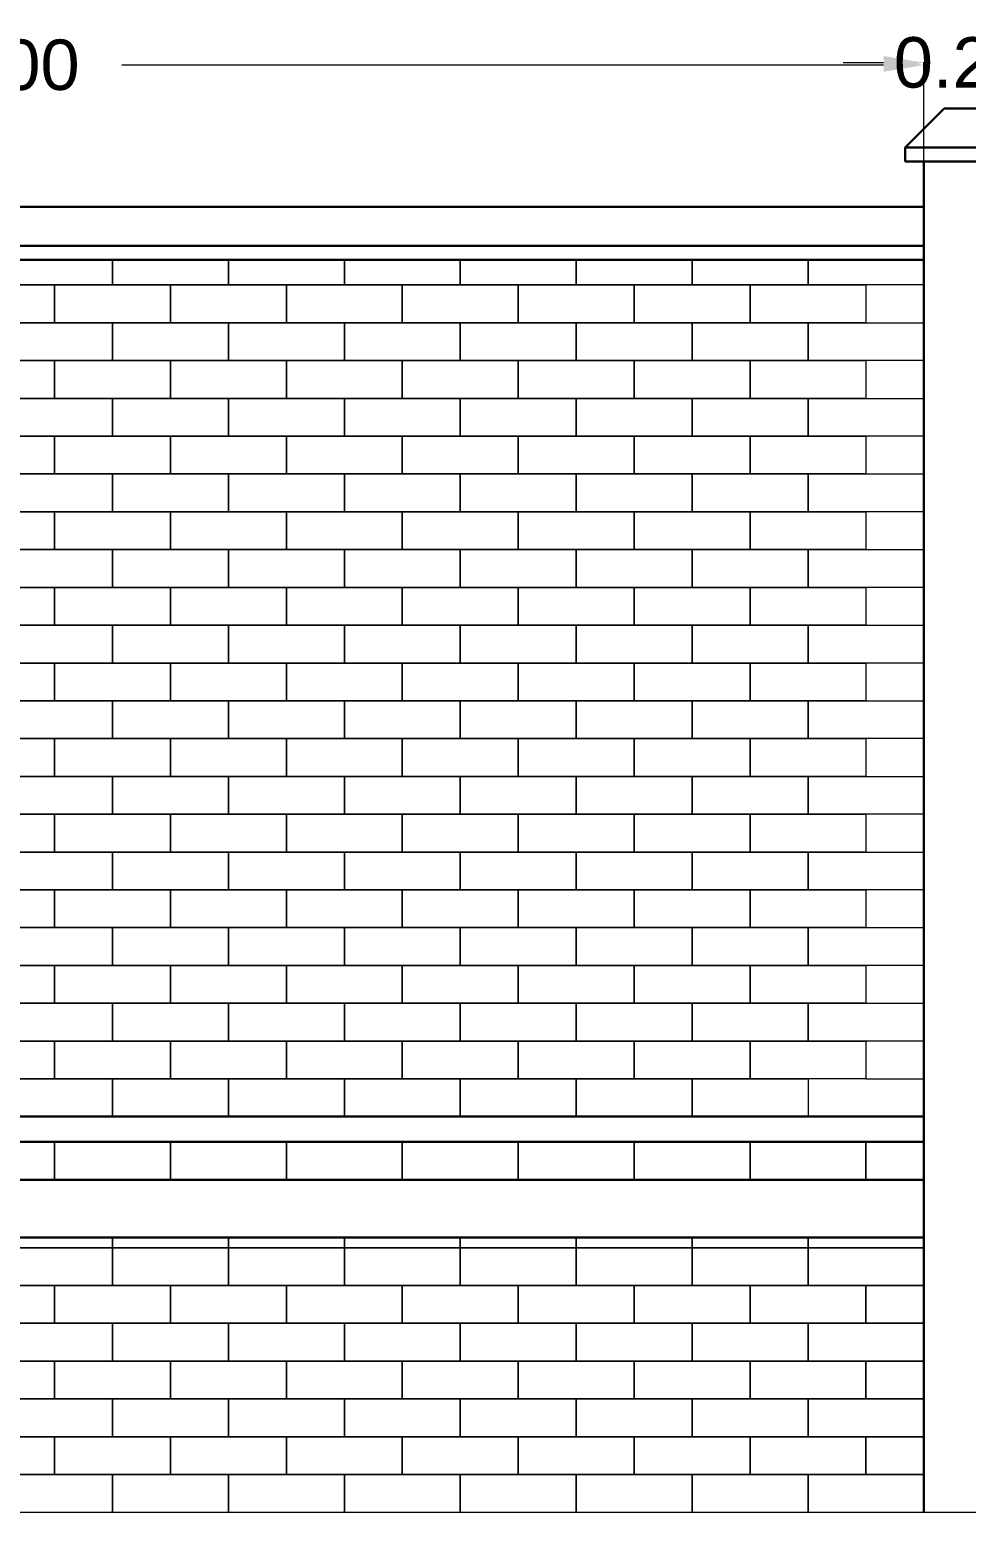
# Model space of a CAD drawing. Header units: millimetres. Extents: x 3614 to 12428, y -844 to 6844.
# Drawn here: x 5710.665 to 5712.523, y -789.498 to -786.556 of the extents above; entities that cross this region are included whole.
import ezdxf

# ---------------------------------------------------------------- set-up
doc = ezdxf.new("R2010")
doc.units = ezdxf.units.MM
doc.header["$LTSCALE"] = 40
doc.header["$MEASUREMENT"] = 0
doc.header["$PDMODE"] = 32
doc.header["$PDSIZE"] = 0.02
doc.layers.get('Defpoints').update_dxf_attribs({"linetype": 'CONTINUOUS', "lineweight": 20})
for name, color, linetype, lineweight in [('brick Hatch', 30, 'CONTINUOUS', 13), ('Dim', 220, 'CONTINUOUS', 15), ('Wall', 7, 'CONTINUOUS', 30), ('Window-Wall', 7, 'CONTINUOUS', 18)]:
    doc.layers.add(name, color=color, linetype=linetype, lineweight=lineweight)
doc.styles.add('DIM', font='arial.ttf')
doc.styles.add('Tabrej', font='GOTHIC.TTF')
doc.dimstyles.new('Tabrej', dxfattribs={"dimtxt": 0.5, "dimasz": 0.45, "dimexe": 0.18, "dimexo": 0.0625, "dimgap": 0.09, "dimtad": 0, "dimdec": 3, "dimzin": 0, "dimdsep": 46, "dimtxsty": 'Tabrej', "dimcen": 0, "dimclrd": 256, "dimclre": 256, "dimclrt": 7, "dimaunit": 1, "dimadec": 3, "dimazin": 0, "dimtfac": 1, "dimtdec": 3, "dimtofl": 0, "dimtmove": 0, "dimatfit": 3, "dimfxl": 0, "dimtolj": 1, "dimtzin": 0, "dimlwd": -1, "dimlwe": -1, "dimarcsym": 0})

# ---------------------------------------------------------------- blocks, each defined once
blk = doc.blocks.new('*D390')
at = {"layer": 'Defpoints', "color": 0, "ltscale": 0.05, "transparency": 16777216}
for p in [(5712.439, -786.6264), (5708.739, -786.9076), (5712.439, -786.9076)]:
    blk.add_point(p, dxfattribs=at)
at = {"layer": 'Dim', "ltscale": 0.05, "transparency": 16777216}
for p, q in [((5708.739, -786.9066), (5708.739, -786.6254)), ((5708.819, -786.6264), (5710.3305, -786.6264)), ((5712.359, -786.6264), (5710.8475, -786.6264)), ((5712.439, -786.9066), (5712.439, -786.6254))]:
    blk.add_line(p, q, dxfattribs=at)
for points in [[(5708.819, -786.613), (5708.819, -786.6397), (5708.739, -786.6264)], [(5712.359, -786.613), (5712.359, -786.6397), (5712.439, -786.6264)]]:
    blk.add_solid(points, dxfattribs=at)
at = {"layer": 'Dim', "color": 7, "ltscale": 0.05, "transparency": 16777216, "insert": (5710.589, -786.6264), "char_height": 0.1, "attachment_point": 5, "style": 'DIM'}
blk.add_mtext('\\A1;3.700', dxfattribs=at)
blk = doc.blocks.new('*D391')
at = {"layer": 'Defpoints', "color": 0, "ltscale": 0.05, "transparency": 16777216}
for p in [(5712.669, -786.6217), (5712.439, -786.9076), (5712.669, -786.9076)]:
    blk.add_point(p, dxfattribs=at)
at = {"layer": 'Dim', "ltscale": 0.05, "transparency": 16777216}
for p, q in [((5712.359, -786.6217), (5712.279, -786.6217)), ((5712.439, -786.9066), (5712.439, -786.6207)), ((5712.669, -786.9066), (5712.669, -786.6207)), ((5712.749, -786.6217), (5712.829, -786.6217))]:
    blk.add_line(p, q, dxfattribs=at)
for points in [[(5712.359, -786.6084), (5712.359, -786.635), (5712.439, -786.6217)], [(5712.749, -786.6084), (5712.749, -786.635), (5712.669, -786.6217)]]:
    blk.add_solid(points, dxfattribs=at)
at = {"layer": 'Dim', "color": 7, "ltscale": 0.05, "transparency": 16777216, "insert": (5712.554, -786.6217), "char_height": 0.1, "attachment_point": 5, "style": 'DIM'}
blk.add_mtext('\\A1;0.230', dxfattribs=at)

msp = doc.modelspace()

# ---------------------------------------------------------------- linework, layer by layer
at = {"layer": 'brick Hatch'}
msp.add_line((5712.324, -788.6376), (5712.439, -788.6376), dxfattribs=at)
for points in [[(5710.829, -787.0126), (5710.829, -787.0626), (5710.599, -787.0626), (5710.599, -787.0126)], [(5711.059, -787.0126), (5711.059, -787.0626), (5710.829, -787.0626), (5710.829, -787.0126)], [(5711.289, -787.0126), (5711.289, -787.0626), (5711.059, -787.0626), (5711.059, -787.0126)], [(5711.519, -787.0126), (5711.519, -787.0626), (5711.289, -787.0626), (5711.289, -787.0126)], [(5711.749, -787.0126), (5711.749, -787.0626), (5711.519, -787.0626), (5711.519, -787.0126)], [(5711.979, -787.0126), (5711.979, -787.0626), (5711.749, -787.0626), (5711.749, -787.0126)], [(5712.209, -787.0126), (5712.209, -787.0626), (5711.979, -787.0626), (5711.979, -787.0126)], [(5712.439, -787.0126), (5712.439, -787.0626), (5712.209, -787.0626), (5712.209, -787.0126)], [(5712.439, -788.8376), (5712.324, -788.8376), (5712.324, -788.7626), (5712.439, -788.7626)], [(5710.829, -788.9526), (5710.829, -788.9726), (5710.599, -788.9726), (5710.599, -788.9526)], [(5710.829, -788.9526), (5710.829, -788.9726), (5710.599, -788.9726), (5710.599, -788.9526)], [(5711.059, -788.9526), (5711.059, -788.9726), (5710.829, -788.9726), (5710.829, -788.9526)], [(5711.059, -788.9526), (5711.059, -788.9726), (5710.829, -788.9726), (5710.829, -788.9526)], [(5711.289, -788.9526), (5711.289, -788.9726), (5711.059, -788.9726), (5711.059, -788.9526)], [(5711.289, -788.9526), (5711.289, -788.9726), (5711.059, -788.9726), (5711.059, -788.9526)], [(5711.519, -788.9526), (5711.519, -788.9726), (5711.289, -788.9726), (5711.289, -788.9526)], [(5711.519, -788.9526), (5711.519, -788.9726), (5711.289, -788.9726), (5711.289, -788.9526)], [(5711.749, -788.9526), (5711.749, -788.9726), (5711.519, -788.9726), (5711.519, -788.9526)], [(5711.749, -788.9526), (5711.749, -788.9726), (5711.519, -788.9726), (5711.519, -788.9526)], [(5711.979, -788.9526), (5711.979, -788.9726), (5711.749, -788.9726), (5711.749, -788.9526)], [(5711.979, -788.9526), (5711.979, -788.9726), (5711.749, -788.9726), (5711.749, -788.9526)], [(5712.209, -788.9526), (5712.209, -788.9726), (5711.979, -788.9726), (5711.979, -788.9526)], [(5712.209, -788.9526), (5712.209, -788.9726), (5711.979, -788.9726), (5711.979, -788.9526)], [(5712.439, -788.9526), (5712.439, -788.9726), (5712.209, -788.9726), (5712.209, -788.9526)], [(5712.439, -788.9526), (5712.439, -788.9726), (5712.209, -788.9726), (5712.209, -788.9526)], [(5712.439, -789.1226), (5712.324, -789.1226), (5712.324, -789.0476), (5712.439, -789.0476)], [(5710.599, -789.129), (5710.599, -789.1226), (5710.829, -789.1226), (5710.829, -789.1976), (5710.6077, -789.1976)], [(5710.6077, -789.1976), (5710.714, -789.1976), (5710.714, -789.2726), (5710.484, -789.2726), (5710.484, -789.1976), (5710.5703, -789.1976)], [(5712.439, -789.2726), (5712.324, -789.2726), (5712.324, -789.1976), (5712.439, -789.1976)], [(5712.439, -789.4226), (5712.324, -789.4226), (5712.324, -789.3476), (5712.439, -789.3476)]]:
    msp.add_lwpolyline(points, dxfattribs=at)
for points in [[(5710.484, -787.0626), (5710.714, -787.0626), (5710.714, -787.1376), (5710.484, -787.1376)], [(5710.714, -787.0626), (5710.944, -787.0626), (5710.944, -787.1376), (5710.714, -787.1376)], [(5710.944, -787.0626), (5711.174, -787.0626), (5711.174, -787.1376), (5710.944, -787.1376)], [(5711.174, -787.0626), (5711.404, -787.0626), (5711.404, -787.1376), (5711.174, -787.1376)], [(5711.404, -787.0626), (5711.634, -787.0626), (5711.634, -787.1376), (5711.404, -787.1376)], [(5711.634, -787.0626), (5711.864, -787.0626), (5711.864, -787.1376), (5711.634, -787.1376)], [(5711.864, -787.0626), (5712.094, -787.0626), (5712.094, -787.1376), (5711.864, -787.1376)], [(5712.094, -787.0626), (5712.324, -787.0626), (5712.324, -787.1376), (5712.094, -787.1376)], [(5710.599, -787.1376), (5710.829, -787.1376), (5710.829, -787.2126), (5710.599, -787.2126)], [(5710.829, -787.1376), (5711.059, -787.1376), (5711.059, -787.2126), (5710.829, -787.2126)], [(5711.059, -787.1376), (5711.289, -787.1376), (5711.289, -787.2126), (5711.059, -787.2126)], [(5711.289, -787.1376), (5711.519, -787.1376), (5711.519, -787.2126), (5711.289, -787.2126)], [(5711.519, -787.1376), (5711.749, -787.1376), (5711.749, -787.2126), (5711.519, -787.2126)], [(5711.749, -787.1376), (5711.979, -787.1376), (5711.979, -787.2126), (5711.749, -787.2126)], [(5711.979, -787.1376), (5712.209, -787.1376), (5712.209, -787.2126), (5711.979, -787.2126)], [(5712.209, -787.1376), (5712.439, -787.1376), (5712.439, -787.2126), (5712.209, -787.2126)], [(5710.484, -787.2126), (5710.714, -787.2126), (5710.714, -787.2876), (5710.484, -787.2876)], [(5710.714, -787.2126), (5710.944, -787.2126), (5710.944, -787.2876), (5710.714, -787.2876)], [(5710.944, -787.2126), (5711.174, -787.2126), (5711.174, -787.2876), (5710.944, -787.2876)], [(5711.174, -787.2126), (5711.404, -787.2126), (5711.404, -787.2876), (5711.174, -787.2876)], [(5711.404, -787.2126), (5711.634, -787.2126), (5711.634, -787.2876), (5711.404, -787.2876)], [(5711.634, -787.2126), (5711.864, -787.2126), (5711.864, -787.2876), (5711.634, -787.2876)], [(5711.864, -787.2126), (5712.094, -787.2126), (5712.094, -787.2876), (5711.864, -787.2876)], [(5712.094, -787.2126), (5712.324, -787.2126), (5712.324, -787.2876), (5712.094, -787.2876)], [(5710.599, -787.2876), (5710.829, -787.2876), (5710.829, -787.3626), (5710.599, -787.3626)], [(5710.829, -787.2876), (5711.059, -787.2876), (5711.059, -787.3626), (5710.829, -787.3626)], [(5711.059, -787.2876), (5711.289, -787.2876), (5711.289, -787.3626), (5711.059, -787.3626)], [(5711.289, -787.2876), (5711.519, -787.2876), (5711.519, -787.3626), (5711.289, -787.3626)], [(5711.519, -787.2876), (5711.749, -787.2876), (5711.749, -787.3626), (5711.519, -787.3626)], [(5711.749, -787.2876), (5711.979, -787.2876), (5711.979, -787.3626), (5711.749, -787.3626)], [(5711.979, -787.2876), (5712.209, -787.2876), (5712.209, -787.3626), (5711.979, -787.3626)], [(5712.209, -787.2876), (5712.439, -787.2876), (5712.439, -787.3626), (5712.209, -787.3626)], [(5710.484, -787.3626), (5710.714, -787.3626), (5710.714, -787.4376), (5710.484, -787.4376)], [(5710.714, -787.3626), (5710.944, -787.3626), (5710.944, -787.4376), (5710.714, -787.4376)], [(5710.944, -787.3626), (5711.174, -787.3626), (5711.174, -787.4376), (5710.944, -787.4376)], [(5711.174, -787.3626), (5711.404, -787.3626), (5711.404, -787.4376), (5711.174, -787.4376)], [(5711.404, -787.3626), (5711.634, -787.3626), (5711.634, -787.4376), (5711.404, -787.4376)], [(5711.634, -787.3626), (5711.864, -787.3626), (5711.864, -787.4376), (5711.634, -787.4376)], [(5711.864, -787.3626), (5712.094, -787.3626), (5712.094, -787.4376), (5711.864, -787.4376)], [(5712.094, -787.3626), (5712.324, -787.3626), (5712.324, -787.4376), (5712.094, -787.4376)], [(5710.599, -787.4376), (5710.829, -787.4376), (5710.829, -787.5126), (5710.599, -787.5126)], [(5710.829, -787.4376), (5711.059, -787.4376), (5711.059, -787.5126), (5710.829, -787.5126)], [(5711.059, -787.4376), (5711.289, -787.4376), (5711.289, -787.5126), (5711.059, -787.5126)], [(5711.289, -787.4376), (5711.519, -787.4376), (5711.519, -787.5126), (5711.289, -787.5126)], [(5711.519, -787.4376), (5711.749, -787.4376), (5711.749, -787.5126), (5711.519, -787.5126)], [(5711.749, -787.4376), (5711.979, -787.4376), (5711.979, -787.5126), (5711.749, -787.5126)], [(5711.979, -787.4376), (5712.209, -787.4376), (5712.209, -787.5126), (5711.979, -787.5126)], [(5712.209, -787.4376), (5712.439, -787.4376), (5712.439, -787.5126), (5712.209, -787.5126)], [(5710.484, -787.5126), (5710.714, -787.5126), (5710.714, -787.5876), (5710.484, -787.5876)], [(5710.714, -787.5126), (5710.944, -787.5126), (5710.944, -787.5876), (5710.714, -787.5876)], [(5710.944, -787.5126), (5711.174, -787.5126), (5711.174, -787.5876), (5710.944, -787.5876)], [(5711.174, -787.5126), (5711.404, -787.5126), (5711.404, -787.5876), (5711.174, -787.5876)], [(5711.404, -787.5126), (5711.634, -787.5126), (5711.634, -787.5876), (5711.404, -787.5876)], [(5711.634, -787.5126), (5711.864, -787.5126), (5711.864, -787.5876), (5711.634, -787.5876)], [(5711.864, -787.5126), (5712.094, -787.5126), (5712.094, -787.5876), (5711.864, -787.5876)], [(5712.094, -787.5126), (5712.324, -787.5126), (5712.324, -787.5876), (5712.094, -787.5876)], [(5710.599, -787.5876), (5710.829, -787.5876), (5710.829, -787.6626), (5710.599, -787.6626)], [(5710.829, -787.5876), (5711.059, -787.5876), (5711.059, -787.6626), (5710.829, -787.6626)], [(5711.059, -787.5876), (5711.289, -787.5876), (5711.289, -787.6626), (5711.059, -787.6626)], [(5711.289, -787.5876), (5711.519, -787.5876), (5711.519, -787.6626), (5711.289, -787.6626)], [(5711.519, -787.5876), (5711.749, -787.5876), (5711.749, -787.6626), (5711.519, -787.6626)], [(5711.749, -787.5876), (5711.979, -787.5876), (5711.979, -787.6626), (5711.749, -787.6626)], [(5711.979, -787.5876), (5712.209, -787.5876), (5712.209, -787.6626), (5711.979, -787.6626)], [(5712.209, -787.5876), (5712.439, -787.5876), (5712.439, -787.6626), (5712.209, -787.6626)], [(5710.484, -787.6626), (5710.714, -787.6626), (5710.714, -787.7376), (5710.484, -787.7376)], [(5710.714, -787.6626), (5710.944, -787.6626), (5710.944, -787.7376), (5710.714, -787.7376)], [(5710.944, -787.6626), (5711.174, -787.6626), (5711.174, -787.7376), (5710.944, -787.7376)], [(5711.174, -787.6626), (5711.404, -787.6626), (5711.404, -787.7376), (5711.174, -787.7376)], [(5711.404, -787.6626), (5711.634, -787.6626), (5711.634, -787.7376), (5711.404, -787.7376)], [(5711.634, -787.6626), (5711.864, -787.6626), (5711.864, -787.7376), (5711.634, -787.7376)], [(5711.864, -787.6626), (5712.094, -787.6626), (5712.094, -787.7376), (5711.864, -787.7376)], [(5712.094, -787.6626), (5712.324, -787.6626), (5712.324, -787.7376), (5712.094, -787.7376)], [(5710.599, -787.7376), (5710.829, -787.7376), (5710.829, -787.8126), (5710.599, -787.8126)], [(5710.829, -787.7376), (5711.059, -787.7376), (5711.059, -787.8126), (5710.829, -787.8126)], [(5711.059, -787.7376), (5711.289, -787.7376), (5711.289, -787.8126), (5711.059, -787.8126)], [(5711.289, -787.7376), (5711.519, -787.7376), (5711.519, -787.8126), (5711.289, -787.8126)], [(5711.519, -787.7376), (5711.749, -787.7376), (5711.749, -787.8126), (5711.519, -787.8126)], [(5711.749, -787.7376), (5711.979, -787.7376), (5711.979, -787.8126), (5711.749, -787.8126)], [(5711.979, -787.7376), (5712.209, -787.7376), (5712.209, -787.8126), (5711.979, -787.8126)], [(5712.209, -787.7376), (5712.439, -787.7376), (5712.439, -787.8126), (5712.209, -787.8126)], [(5710.484, -787.8126), (5710.714, -787.8126), (5710.714, -787.8876), (5710.484, -787.8876)], [(5710.714, -787.8126), (5710.944, -787.8126), (5710.944, -787.8876), (5710.714, -787.8876)], [(5710.944, -787.8126), (5711.174, -787.8126), (5711.174, -787.8876), (5710.944, -787.8876)], [(5711.174, -787.8126), (5711.404, -787.8126), (5711.404, -787.8876), (5711.174, -787.8876)], [(5711.404, -787.8126), (5711.634, -787.8126), (5711.634, -787.8876), (5711.404, -787.8876)], [(5711.634, -787.8126), (5711.864, -787.8126), (5711.864, -787.8876), (5711.634, -787.8876)], [(5711.864, -787.8126), (5712.094, -787.8126), (5712.094, -787.8876), (5711.864, -787.8876)], [(5712.094, -787.8126), (5712.324, -787.8126), (5712.324, -787.8876), (5712.094, -787.8876)], [(5710.599, -787.8876), (5710.829, -787.8876), (5710.829, -787.9626), (5710.599, -787.9626)], [(5710.829, -787.8876), (5711.059, -787.8876), (5711.059, -787.9626), (5710.829, -787.9626)], [(5711.059, -787.8876), (5711.289, -787.8876), (5711.289, -787.9626), (5711.059, -787.9626)], [(5711.289, -787.8876), (5711.519, -787.8876), (5711.519, -787.9626), (5711.289, -787.9626)], [(5711.519, -787.8876), (5711.749, -787.8876), (5711.749, -787.9626), (5711.519, -787.9626)], [(5711.749, -787.8876), (5711.979, -787.8876), (5711.979, -787.9626), (5711.749, -787.9626)], [(5711.979, -787.8876), (5712.209, -787.8876), (5712.209, -787.9626), (5711.979, -787.9626)], [(5712.209, -787.8876), (5712.439, -787.8876), (5712.439, -787.9626), (5712.209, -787.9626)], [(5710.484, -787.9626), (5710.714, -787.9626), (5710.714, -788.0376), (5710.484, -788.0376)], [(5710.714, -787.9626), (5710.944, -787.9626), (5710.944, -788.0376), (5710.714, -788.0376)], [(5710.944, -787.9626), (5711.174, -787.9626), (5711.174, -788.0376), (5710.944, -788.0376)], [(5711.174, -787.9626), (5711.404, -787.9626), (5711.404, -788.0376), (5711.174, -788.0376)], [(5711.404, -787.9626), (5711.634, -787.9626), (5711.634, -788.0376), (5711.404, -788.0376)], [(5711.634, -787.9626), (5711.864, -787.9626), (5711.864, -788.0376), (5711.634, -788.0376)], [(5711.864, -787.9626), (5712.094, -787.9626), (5712.094, -788.0376), (5711.864, -788.0376)], [(5712.094, -787.9626), (5712.324, -787.9626), (5712.324, -788.0376), (5712.094, -788.0376)], [(5710.599, -788.0376), (5710.829, -788.0376), (5710.829, -788.1126), (5710.599, -788.1126)], [(5710.829, -788.0376), (5711.059, -788.0376), (5711.059, -788.1126), (5710.829, -788.1126)], [(5711.059, -788.0376), (5711.289, -788.0376), (5711.289, -788.1126), (5711.059, -788.1126)], [(5711.289, -788.0376), (5711.519, -788.0376), (5711.519, -788.1126), (5711.289, -788.1126)], [(5711.519, -788.0376), (5711.749, -788.0376), (5711.749, -788.1126), (5711.519, -788.1126)], [(5711.749, -788.0376), (5711.979, -788.0376), (5711.979, -788.1126), (5711.749, -788.1126)], [(5711.979, -788.0376), (5712.209, -788.0376), (5712.209, -788.1126), (5711.979, -788.1126)], [(5712.209, -788.0376), (5712.439, -788.0376), (5712.439, -788.1126), (5712.209, -788.1126)], [(5710.484, -788.1126), (5710.714, -788.1126), (5710.714, -788.1876), (5710.484, -788.1876)], [(5710.714, -788.1126), (5710.944, -788.1126), (5710.944, -788.1876), (5710.714, -788.1876)], [(5710.944, -788.1126), (5711.174, -788.1126), (5711.174, -788.1876), (5710.944, -788.1876)], [(5711.174, -788.1126), (5711.404, -788.1126), (5711.404, -788.1876), (5711.174, -788.1876)], [(5711.404, -788.1126), (5711.634, -788.1126), (5711.634, -788.1876), (5711.404, -788.1876)], [(5711.634, -788.1126), (5711.864, -788.1126), (5711.864, -788.1876), (5711.634, -788.1876)], [(5711.864, -788.1126), (5712.094, -788.1126), (5712.094, -788.1876), (5711.864, -788.1876)], [(5712.094, -788.1126), (5712.324, -788.1126), (5712.324, -788.1876), (5712.094, -788.1876)], [(5710.599, -788.1876), (5710.829, -788.1876), (5710.829, -788.2626), (5710.599, -788.2626)], [(5710.829, -788.1876), (5711.059, -788.1876), (5711.059, -788.2626), (5710.829, -788.2626)], [(5711.059, -788.1876), (5711.289, -788.1876), (5711.289, -788.2626), (5711.059, -788.2626)], [(5711.289, -788.1876), (5711.519, -788.1876), (5711.519, -788.2626), (5711.289, -788.2626)], [(5711.519, -788.1876), (5711.749, -788.1876), (5711.749, -788.2626), (5711.519, -788.2626)], [(5711.749, -788.1876), (5711.979, -788.1876), (5711.979, -788.2626), (5711.749, -788.2626)], [(5711.979, -788.1876), (5712.209, -788.1876), (5712.209, -788.2626), (5711.979, -788.2626)], [(5712.209, -788.1876), (5712.439, -788.1876), (5712.439, -788.2626), (5712.209, -788.2626)], [(5710.484, -788.2626), (5710.714, -788.2626), (5710.714, -788.3376), (5710.484, -788.3376)], [(5710.714, -788.2626), (5710.944, -788.2626), (5710.944, -788.3376), (5710.714, -788.3376)], [(5710.944, -788.2626), (5711.174, -788.2626), (5711.174, -788.3376), (5710.944, -788.3376)], [(5711.174, -788.2626), (5711.404, -788.2626), (5711.404, -788.3376), (5711.174, -788.3376)], [(5711.404, -788.2626), (5711.634, -788.2626), (5711.634, -788.3376), (5711.404, -788.3376)], [(5711.634, -788.2626), (5711.864, -788.2626), (5711.864, -788.3376), (5711.634, -788.3376)], [(5711.864, -788.2626), (5712.094, -788.2626), (5712.094, -788.3376), (5711.864, -788.3376)], [(5712.094, -788.2626), (5712.324, -788.2626), (5712.324, -788.3376), (5712.094, -788.3376)], [(5710.599, -788.3376), (5710.829, -788.3376), (5710.829, -788.4126), (5710.599, -788.4126)], [(5710.829, -788.3376), (5711.059, -788.3376), (5711.059, -788.4126), (5710.829, -788.4126)], [(5711.059, -788.3376), (5711.289, -788.3376), (5711.289, -788.4126), (5711.059, -788.4126)], [(5711.289, -788.3376), (5711.519, -788.3376), (5711.519, -788.4126), (5711.289, -788.4126)], [(5711.519, -788.3376), (5711.749, -788.3376), (5711.749, -788.4126), (5711.519, -788.4126)], [(5711.749, -788.3376), (5711.979, -788.3376), (5711.979, -788.4126), (5711.749, -788.4126)], [(5711.979, -788.3376), (5712.209, -788.3376), (5712.209, -788.4126), (5711.979, -788.4126)], [(5712.209, -788.3376), (5712.439, -788.3376), (5712.439, -788.4126), (5712.209, -788.4126)], [(5710.484, -788.4126), (5710.714, -788.4126), (5710.714, -788.4876), (5710.484, -788.4876)], [(5710.714, -788.4126), (5710.944, -788.4126), (5710.944, -788.4876), (5710.714, -788.4876)], [(5710.944, -788.4126), (5711.174, -788.4126), (5711.174, -788.4876), (5710.944, -788.4876)], [(5711.174, -788.4126), (5711.404, -788.4126), (5711.404, -788.4876), (5711.174, -788.4876)], [(5711.404, -788.4126), (5711.634, -788.4126), (5711.634, -788.4876), (5711.404, -788.4876)], [(5711.634, -788.4126), (5711.864, -788.4126), (5711.864, -788.4876), (5711.634, -788.4876)], [(5711.864, -788.4126), (5712.094, -788.4126), (5712.094, -788.4876), (5711.864, -788.4876)], [(5712.094, -788.4126), (5712.324, -788.4126), (5712.324, -788.4876), (5712.094, -788.4876)], [(5710.599, -788.4876), (5710.829, -788.4876), (5710.829, -788.5626), (5710.599, -788.5626)], [(5710.829, -788.4876), (5711.059, -788.4876), (5711.059, -788.5626), (5710.829, -788.5626)], [(5711.059, -788.4876), (5711.289, -788.4876), (5711.289, -788.5626), (5711.059, -788.5626)], [(5711.289, -788.4876), (5711.519, -788.4876), (5711.519, -788.5626), (5711.289, -788.5626)], [(5711.519, -788.4876), (5711.749, -788.4876), (5711.749, -788.5626), (5711.519, -788.5626)], [(5711.749, -788.4876), (5711.979, -788.4876), (5711.979, -788.5626), (5711.749, -788.5626)], [(5711.979, -788.4876), (5712.209, -788.4876), (5712.209, -788.5626), (5711.979, -788.5626)], [(5712.209, -788.4876), (5712.439, -788.4876), (5712.439, -788.5626), (5712.209, -788.5626)], [(5710.484, -788.5626), (5710.714, -788.5626), (5710.714, -788.6376), (5710.484, -788.6376)], [(5710.714, -788.5626), (5710.944, -788.5626), (5710.944, -788.6376), (5710.714, -788.6376)], [(5710.944, -788.5626), (5711.174, -788.5626), (5711.174, -788.6376), (5710.944, -788.6376)], [(5711.174, -788.5626), (5711.404, -788.5626), (5711.404, -788.6376), (5711.174, -788.6376)], [(5711.404, -788.5626), (5711.634, -788.5626), (5711.634, -788.6376), (5711.404, -788.6376)], [(5711.634, -788.5626), (5711.864, -788.5626), (5711.864, -788.6376), (5711.634, -788.6376)], [(5711.864, -788.5626), (5712.094, -788.5626), (5712.094, -788.6376), (5711.864, -788.6376)], [(5712.094, -788.5626), (5712.324, -788.5626), (5712.324, -788.6376), (5712.094, -788.6376)], [(5710.599, -788.6376), (5710.829, -788.6376), (5710.829, -788.7126), (5710.599, -788.7126)], [(5710.829, -788.6376), (5711.059, -788.6376), (5711.059, -788.7126), (5710.829, -788.7126)], [(5711.059, -788.6376), (5711.289, -788.6376), (5711.289, -788.7126), (5711.059, -788.7126)], [(5711.289, -788.6376), (5711.519, -788.6376), (5711.519, -788.7126), (5711.289, -788.7126)], [(5711.519, -788.6376), (5711.749, -788.6376), (5711.749, -788.7126), (5711.519, -788.7126)], [(5711.749, -788.6376), (5711.979, -788.6376), (5711.979, -788.7126), (5711.749, -788.7126)], [(5711.979, -788.6376), (5712.209, -788.6376), (5712.209, -788.7126), (5711.979, -788.7126)], [(5710.484, -788.7626), (5710.714, -788.7626), (5710.714, -788.8376), (5710.484, -788.8376)], [(5710.714, -788.7626), (5710.944, -788.7626), (5710.944, -788.8376), (5710.714, -788.8376)], [(5710.944, -788.7626), (5711.174, -788.7626), (5711.174, -788.8376), (5710.944, -788.8376)], [(5711.174, -788.7626), (5711.404, -788.7626), (5711.404, -788.8376), (5711.174, -788.8376)], [(5711.404, -788.7626), (5711.634, -788.7626), (5711.634, -788.8376), (5711.404, -788.8376)], [(5711.634, -788.7626), (5711.864, -788.7626), (5711.864, -788.8376), (5711.634, -788.8376)], [(5711.864, -788.7626), (5712.094, -788.7626), (5712.094, -788.8376), (5711.864, -788.8376)], [(5712.094, -788.7626), (5712.324, -788.7626), (5712.324, -788.8376), (5712.094, -788.8376)], [(5710.599, -788.9726), (5710.829, -788.9726), (5710.829, -789.0476), (5710.599, -789.0476)], [(5710.829, -788.9726), (5711.059, -788.9726), (5711.059, -789.0476), (5710.829, -789.0476)], [(5711.059, -788.9726), (5711.289, -788.9726), (5711.289, -789.0476), (5711.059, -789.0476)], [(5711.289, -788.9726), (5711.519, -788.9726), (5711.519, -789.0476), (5711.289, -789.0476)], [(5711.519, -788.9726), (5711.749, -788.9726), (5711.749, -789.0476), (5711.519, -789.0476)], [(5711.749, -788.9726), (5711.979, -788.9726), (5711.979, -789.0476), (5711.749, -789.0476)], [(5711.979, -788.9726), (5712.209, -788.9726), (5712.209, -789.0476), (5711.979, -789.0476)], [(5712.209, -788.9726), (5712.439, -788.9726), (5712.439, -789.0476), (5712.209, -789.0476)], [(5710.484, -789.0476), (5710.714, -789.0476), (5710.714, -789.1226), (5710.484, -789.1226)], [(5710.714, -789.0476), (5710.944, -789.0476), (5710.944, -789.1226), (5710.714, -789.1226)], [(5710.944, -789.0476), (5711.174, -789.0476), (5711.174, -789.1226), (5710.944, -789.1226)], [(5711.174, -789.0476), (5711.404, -789.0476), (5711.404, -789.1226), (5711.174, -789.1226)], [(5711.404, -789.0476), (5711.634, -789.0476), (5711.634, -789.1226), (5711.404, -789.1226)], [(5711.634, -789.0476), (5711.864, -789.0476), (5711.864, -789.1226), (5711.634, -789.1226)], [(5711.864, -789.0476), (5712.094, -789.0476), (5712.094, -789.1226), (5711.864, -789.1226)], [(5712.094, -789.0476), (5712.324, -789.0476), (5712.324, -789.1226), (5712.094, -789.1226)], [(5710.829, -789.1226), (5711.059, -789.1226), (5711.059, -789.1976), (5710.829, -789.1976)], [(5711.059, -789.1226), (5711.289, -789.1226), (5711.289, -789.1976), (5711.059, -789.1976)], [(5711.289, -789.1226), (5711.519, -789.1226), (5711.519, -789.1976), (5711.289, -789.1976)], [(5711.519, -789.1226), (5711.749, -789.1226), (5711.749, -789.1976), (5711.519, -789.1976)], [(5711.749, -789.1226), (5711.979, -789.1226), (5711.979, -789.1976), (5711.749, -789.1976)], [(5711.979, -789.1226), (5712.209, -789.1226), (5712.209, -789.1976), (5711.979, -789.1976)], [(5712.209, -789.1226), (5712.439, -789.1226), (5712.439, -789.1976), (5712.209, -789.1976)], [(5710.714, -789.1976), (5710.944, -789.1976), (5710.944, -789.2726), (5710.714, -789.2726)], [(5710.944, -789.1976), (5711.174, -789.1976), (5711.174, -789.2726), (5710.944, -789.2726)], [(5711.174, -789.1976), (5711.404, -789.1976), (5711.404, -789.2726), (5711.174, -789.2726)], [(5711.404, -789.1976), (5711.634, -789.1976), (5711.634, -789.2726), (5711.404, -789.2726)], [(5711.634, -789.1976), (5711.864, -789.1976), (5711.864, -789.2726), (5711.634, -789.2726)], [(5711.864, -789.1976), (5712.094, -789.1976), (5712.094, -789.2726), (5711.864, -789.2726)], [(5712.094, -789.1976), (5712.324, -789.1976), (5712.324, -789.2726), (5712.094, -789.2726)], [(5710.599, -789.2726), (5710.829, -789.2726), (5710.829, -789.3476), (5710.599, -789.3476)], [(5710.829, -789.2726), (5711.059, -789.2726), (5711.059, -789.3476), (5710.829, -789.3476)], [(5711.059, -789.2726), (5711.289, -789.2726), (5711.289, -789.3476), (5711.059, -789.3476)], [(5711.289, -789.2726), (5711.519, -789.2726), (5711.519, -789.3476), (5711.289, -789.3476)], [(5711.519, -789.2726), (5711.749, -789.2726), (5711.749, -789.3476), (5711.519, -789.3476)], [(5711.749, -789.2726), (5711.979, -789.2726), (5711.979, -789.3476), (5711.749, -789.3476)], [(5711.979, -789.2726), (5712.209, -789.2726), (5712.209, -789.3476), (5711.979, -789.3476)], [(5712.209, -789.2726), (5712.439, -789.2726), (5712.439, -789.3476), (5712.209, -789.3476)], [(5710.484, -789.3476), (5710.714, -789.3476), (5710.714, -789.4226), (5710.484, -789.4226)], [(5710.714, -789.3476), (5710.944, -789.3476), (5710.944, -789.4226), (5710.714, -789.4226)], [(5710.944, -789.3476), (5711.174, -789.3476), (5711.174, -789.4226), (5710.944, -789.4226)], [(5711.174, -789.3476), (5711.404, -789.3476), (5711.404, -789.4226), (5711.174, -789.4226)], [(5711.404, -789.3476), (5711.634, -789.3476), (5711.634, -789.4226), (5711.404, -789.4226)], [(5711.634, -789.3476), (5711.864, -789.3476), (5711.864, -789.4226), (5711.634, -789.4226)], [(5711.864, -789.3476), (5712.094, -789.3476), (5712.094, -789.4226), (5711.864, -789.4226)], [(5712.094, -789.3476), (5712.324, -789.3476), (5712.324, -789.4226), (5712.094, -789.4226)], [(5710.599, -789.4226), (5710.829, -789.4226), (5710.829, -789.4976), (5710.599, -789.4976)], [(5710.829, -789.4226), (5711.059, -789.4226), (5711.059, -789.4976), (5710.829, -789.4976)], [(5711.059, -789.4226), (5711.289, -789.4226), (5711.289, -789.4976), (5711.059, -789.4976)], [(5711.289, -789.4226), (5711.519, -789.4226), (5711.519, -789.4976), (5711.289, -789.4976)], [(5711.519, -789.4226), (5711.749, -789.4226), (5711.749, -789.4976), (5711.519, -789.4976)], [(5711.749, -789.4226), (5711.979, -789.4226), (5711.979, -789.4976), (5711.749, -789.4976)], [(5711.979, -789.4226), (5712.209, -789.4226), (5712.209, -789.4976), (5711.979, -789.4976)], [(5712.209, -789.4226), (5712.439, -789.4226), (5712.439, -789.4976), (5712.209, -789.4976)]]:
    msp.add_lwpolyline(points, close=True, dxfattribs=at)
at = {"layer": 'Wall'}
for p, q in [((5712.4015, -786.7901), (5712.479, -786.7126)), ((5712.4015, -786.7901), (5712.479, -786.7126)), ((5712.4015, -786.7901), (5712.479, -786.7126)), ((5712.4015, -786.7901), (5712.479, -786.7126)), ((5712.629, -786.7126), (5712.479, -786.7126)), ((5712.629, -786.7126), (5712.479, -786.7126)), ((5712.479, -786.7126), (5712.629, -786.7126)), ((5712.479, -786.7126), (5712.629, -786.7126)), ((5712.7065, -786.7901), (5712.4015, -786.7901)), ((5712.4015, -786.8176), (5712.4015, -786.7901)), ((5712.7065, -786.7901), (5712.4015, -786.7901)), ((5712.4015, -786.8176), (5712.4015, -786.7901)), ((5712.4015, -786.7901), (5712.7065, -786.7901)), ((5712.4015, -786.8176), (5712.4015, -786.7901)), ((5712.4015, -786.7901), (5712.7065, -786.7901)), ((5712.4015, -786.8176), (5712.4015, -786.7901)), ((5712.7065, -786.8176), (5712.4015, -786.8176)), ((5712.7065, -786.8176), (5712.4015, -786.8176)), ((5712.4015, -786.8176), (5712.7065, -786.8176)), ((5712.4015, -786.8176), (5712.7065, -786.8176)), ((5712.439, -788.8376), (5712.439, -786.8176)), ((5712.439, -788.8376), (5712.439, -786.8176)), ((5712.439, -788.8376), (5712.439, -786.8176)), ((5712.439, -788.8376), (5712.439, -786.8176)), ((5712.439, -786.9076), (5708.739, -786.9076)), ((5712.439, -786.9851), (5708.739, -786.9851)), ((5712.439, -787.0126), (5708.739, -787.0126)), ((5712.439, -788.7126), (5708.739, -788.7126)), ((5712.439, -788.7626), (5708.739, -788.7626)), ((5712.439, -788.8376), (5708.739, -788.8376)), ((5712.439, -789.4976), (5712.439, -788.8376)), ((5712.439, -789.4976), (5712.439, -788.8376)), ((5712.439, -789.4976), (5712.439, -788.8376)), ((5712.439, -789.4976), (5712.439, -788.8376)), ((5712.439, -788.9526), (5708.739, -788.9526))]:
    msp.add_line(p, q, dxfattribs=at)
at = {"layer": 'Window-Wall'}
for p, q in [((5708.739, -788.7126), (5712.439, -788.7126)), ((5712.439, -788.7626), (5708.739, -788.7626)), ((5721.4868, -789.4976), (5691.8312, -789.4976))]:
    msp.add_line(p, q, dxfattribs=at)

# ---------------------------------------------------------------- dimensions: what is measured, and where the dimension line sits
at = {"layer": 'Dim', "ltscale": 0.05}
dim = msp.add_linear_dim(base=(5712.439, -786.6264), p1=(5708.739, -786.9076), p2=(5712.439, -786.9076), dimstyle='Tabrej', override={"dimtxt": 0.1, "dimasz": 0.08, "dimexe": 0.001, "dimexo": 0.001, "dimpost": '\\X', "dimtxsty": 'DIM', "dimfxl": 0.18, "dimarcsym": 1}, dxfattribs=at)
dim.commit()
dim.dimension.update_dxf_attribs({"geometry": '*D390', "text_midpoint": (5710.589, -786.6264)})
dim = msp.add_linear_dim(base=(5712.669, -786.6217), p1=(5712.439, -786.9076), p2=(5712.669, -786.9076), dimstyle='Tabrej', override={"dimtxt": 0.1, "dimasz": 0.08, "dimexe": 0.001, "dimexo": 0.001, "dimpost": '\\X', "dimtxsty": 'DIM', "dimfxl": 0.18, "dimarcsym": 1}, dxfattribs=at)
dim.commit()
dim.dimension.update_dxf_attribs({"geometry": '*D391', "text_midpoint": (5712.554, -786.6217), "dimtype": 160})

doc.saveas('drawing.dxf')
